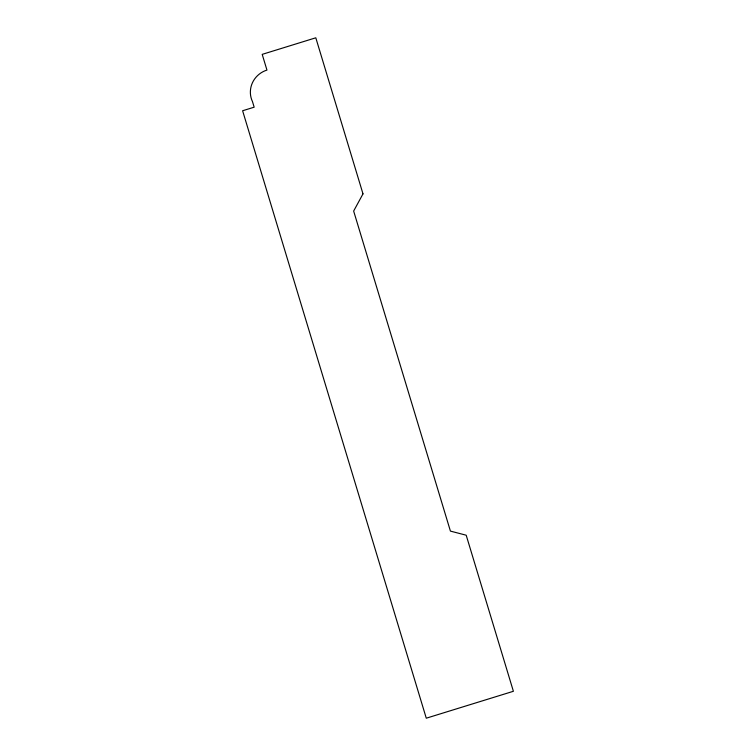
<?xml version="1.0" encoding="UTF-8"?>
<svg xmlns="http://www.w3.org/2000/svg" width="756" height="756" viewBox="0 0 756 756"><rect width="100%" height="100%" fill="white"/><g stroke="black" fill="none" stroke-linecap="round" stroke-linejoin="round"><path stroke-width="1.13" d="M362.993 193.876L353.647 211.056L450.425 531.109L466.197 535.21L513.39 691.286L426.28 718.2L242.61 110.754L254.167 107.182L252.466 101.569A23.313 22.567 -22.4 0 1 266.953 70.081L262.2 54.366L315.8 37.8L362.993 193.876"/></g></svg>
